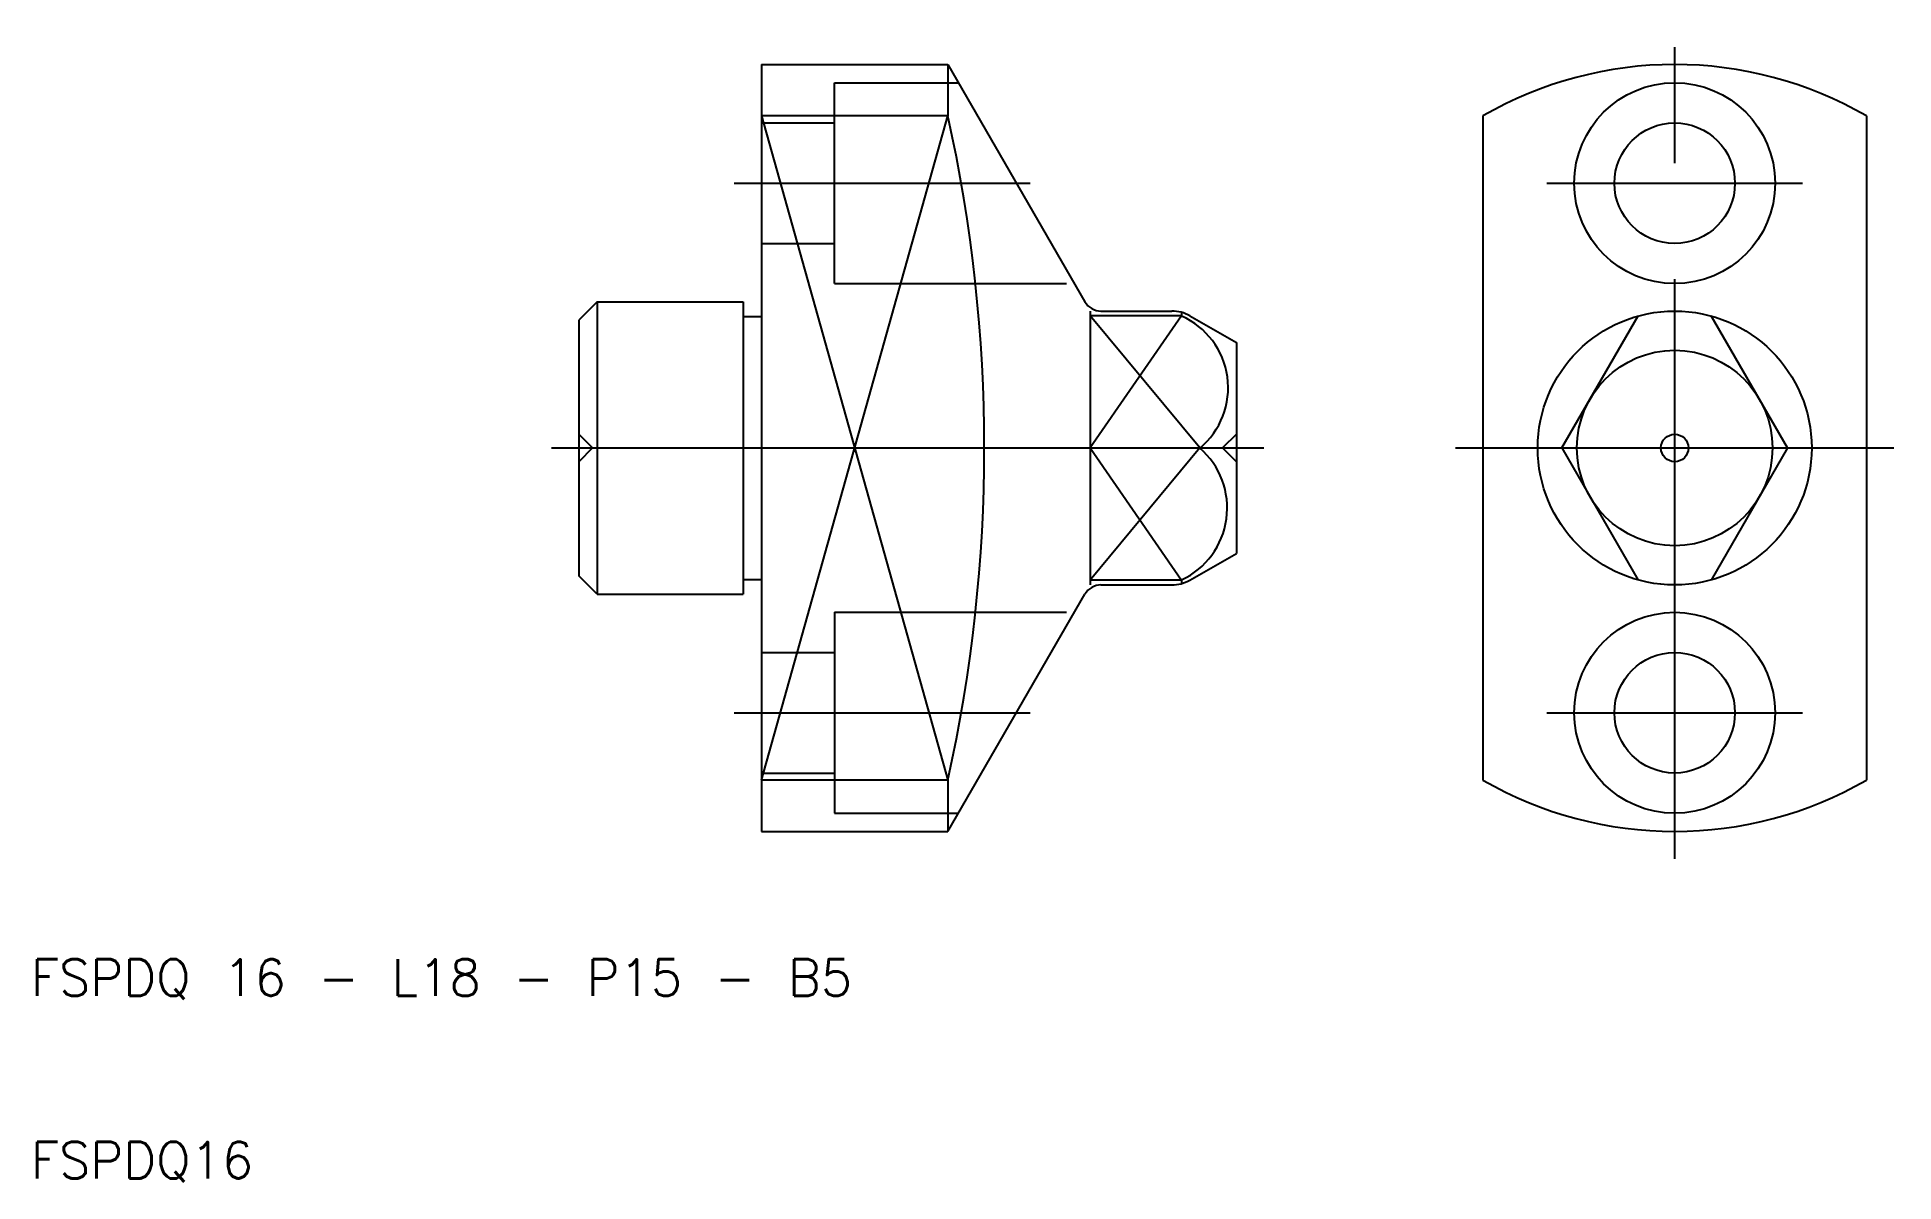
# Model space of a CAD drawing. Extents: x 10 to 112, y 10 to 72.
import ezdxf

# ---------------------------------------------------------------- set-up
doc = ezdxf.new("R2010")
doc.units = 0
doc.linetypes.add('CENTER', pattern=[50.8, 31.75, -6.35, 6.35, -6.35])
doc.linetypes.add('DASHED', pattern=[19.05, 12.7, -6.35])
doc.layers.get('0').update_dxf_attribs({"linetype": 'CONTINUOUS'})
doc.layers.add('5', color=7, linetype='CONTINUOUS')
doc.layers.add('CENTER', color=1, linetype='CENTER')
doc.styles.get("Standard").update_dxf_attribs({"font": 'txt.shx'})

msp = doc.modelspace()

# ---------------------------------------------------------------- linework, layer by layer
for p, q in [((50, 71), (50, 57.2)), ((50, 71), (60.21, 71)), ((60.21, 71), (60.21, 68.19)), ((60.21, 71), (60.21, 68.19)), ((60.21, 71), (67.71, 58)), ((89.5, 68.19), (89.5, 31.81)), ((110.5, 68.19), (110.5, 31.81)), ((41, 58), (40, 57)), ((41, 58), (41, 42)), ((41, 58), (49, 58)), ((49, 58), (49, 57.2)), ((40, 57), (40, 43)), ((49, 57.2), (50, 57.2)), ((49, 57.2), (49, 42.8)), ((50, 57.2), (50, 42.8)), ((68, 57.5), (68, 42.5)), ((73, 57.23), (68, 57.23)), ((68.58, 57.5), (72.46, 57.5)), ((73, 57.43), (73, 57.23)), ((73.46, 57.23), (76, 55.77)), ((93.83, 50), (98, 57.23)), ((106.17, 50), (102, 57.23)), ((76, 55.77), (76, 44.23)), ((68, 50), (74, 50)), ((93.83, 50), (98, 42.77)), ((106.17, 50), (102, 42.77)), ((73.46, 42.77), (76, 44.23)), ((41, 42), (40, 43)), ((49, 42.8), (50, 42.8)), ((49, 42.8), (49, 42)), ((50, 42.8), (50, 29)), ((73, 42.77), (68, 42.77)), ((73, 42.77), (73, 42.57)), ((41, 42), (49, 42)), ((60.21, 29), (67.71, 42)), ((68.58, 42.5), (72.46, 42.5)), ((60.21, 31.81), (60.21, 29)), ((50, 29), (60.21, 29))]:
    msp.add_line(p, q)
at = {"color": 3, "linetype": 'DASHED'}
for p, q in [((54, 70), (60.78, 70)), ((54, 59), (54, 70)), ((50, 67.8), (54, 67.8)), ((50, 61.2), (54, 61.2)), ((54, 59), (67.13, 59)), ((40, 50.75), (40.75, 50)), ((40.75, 50), (40, 49.25)), ((76, 50.75), (75.25, 50)), ((75.25, 50), (76, 49.25)), ((54, 41), (67.13, 41)), ((54, 41), (54, 30)), ((50, 38.8), (54, 38.8)), ((50, 32.2), (54, 32.2)), ((54, 30), (60.78, 30))]:
    msp.add_line(p, q, dxfattribs=at)
at = {"color": 3}
for p, q in [((50, 31.81), (60.21, 68.19)), ((50, 68.19), (60.21, 31.81)), ((73, 57.23), (68, 50)), ((74, 50), (68, 57.23)), ((74, 50), (68, 42.77)), ((68, 50), (73, 42.77))]:
    msp.add_line(p, q, dxfattribs=at)
for centre, radius in [((100, 64.5), 5.5), ((100, 64.5), 3.3), ((100, 50), 7.5), ((100, 50), 5.35), ((100, 50), 0.75), ((100, 35.5), 5.5), ((100, 35.5), 3.3)]:
    msp.add_circle(centre, radius)
for centre, radius, start, end in [((100, 50), 21, 60, 120), ((68.58, 58.5), 1, 210, 270), ((72.46, 55.5), 2, 60, 90), ((71.25, 53.3), 4.3, 309.7805, 65.9724), ((71.15, 46.71), 4.35, 295.2077, 49.0393), ((72.46, 44.5), 2, 270, 300), ((68.58, 41.5), 1, 90, 150), ((100, 50), 21, 240, 300)]:
    msp.add_arc(centre, radius, start, end)
at = {"layer": '5'}
for p, q in [((60.21, 68.19), (50, 68.19)), ((60.21, 31.81), (50, 31.81))]:
    msp.add_line(p, q, dxfattribs=at)
msp.add_arc((-21.8, 50), 84, 347.4961, 12.5039, dxfattribs=at)
at = {"layer": 'CENTER'}
for p, q in [((100, 27.5), (100, 72.5)), ((48.5, 64.5), (64.71, 64.5)), ((93, 64.5), (107, 64.5)), ((38.5, 50), (68, 50)), ((74, 50), (77.5, 50)), ((88, 50), (112, 50)), ((48.5, 35.5), (64.71, 35.5)), ((93, 35.5), (107, 35.5))]:
    msp.add_line(p, q, dxfattribs=at)

# ---------------------------------------------------------------- texts
for s, p in [('FSPDQ 16 - L18 - P15 - B5', (10, 20)), ('FSPDQ16', (10, 10))]:
    msp.add_text(s, height=2).set_placement(p)

doc.saveas('drawing.dxf')
